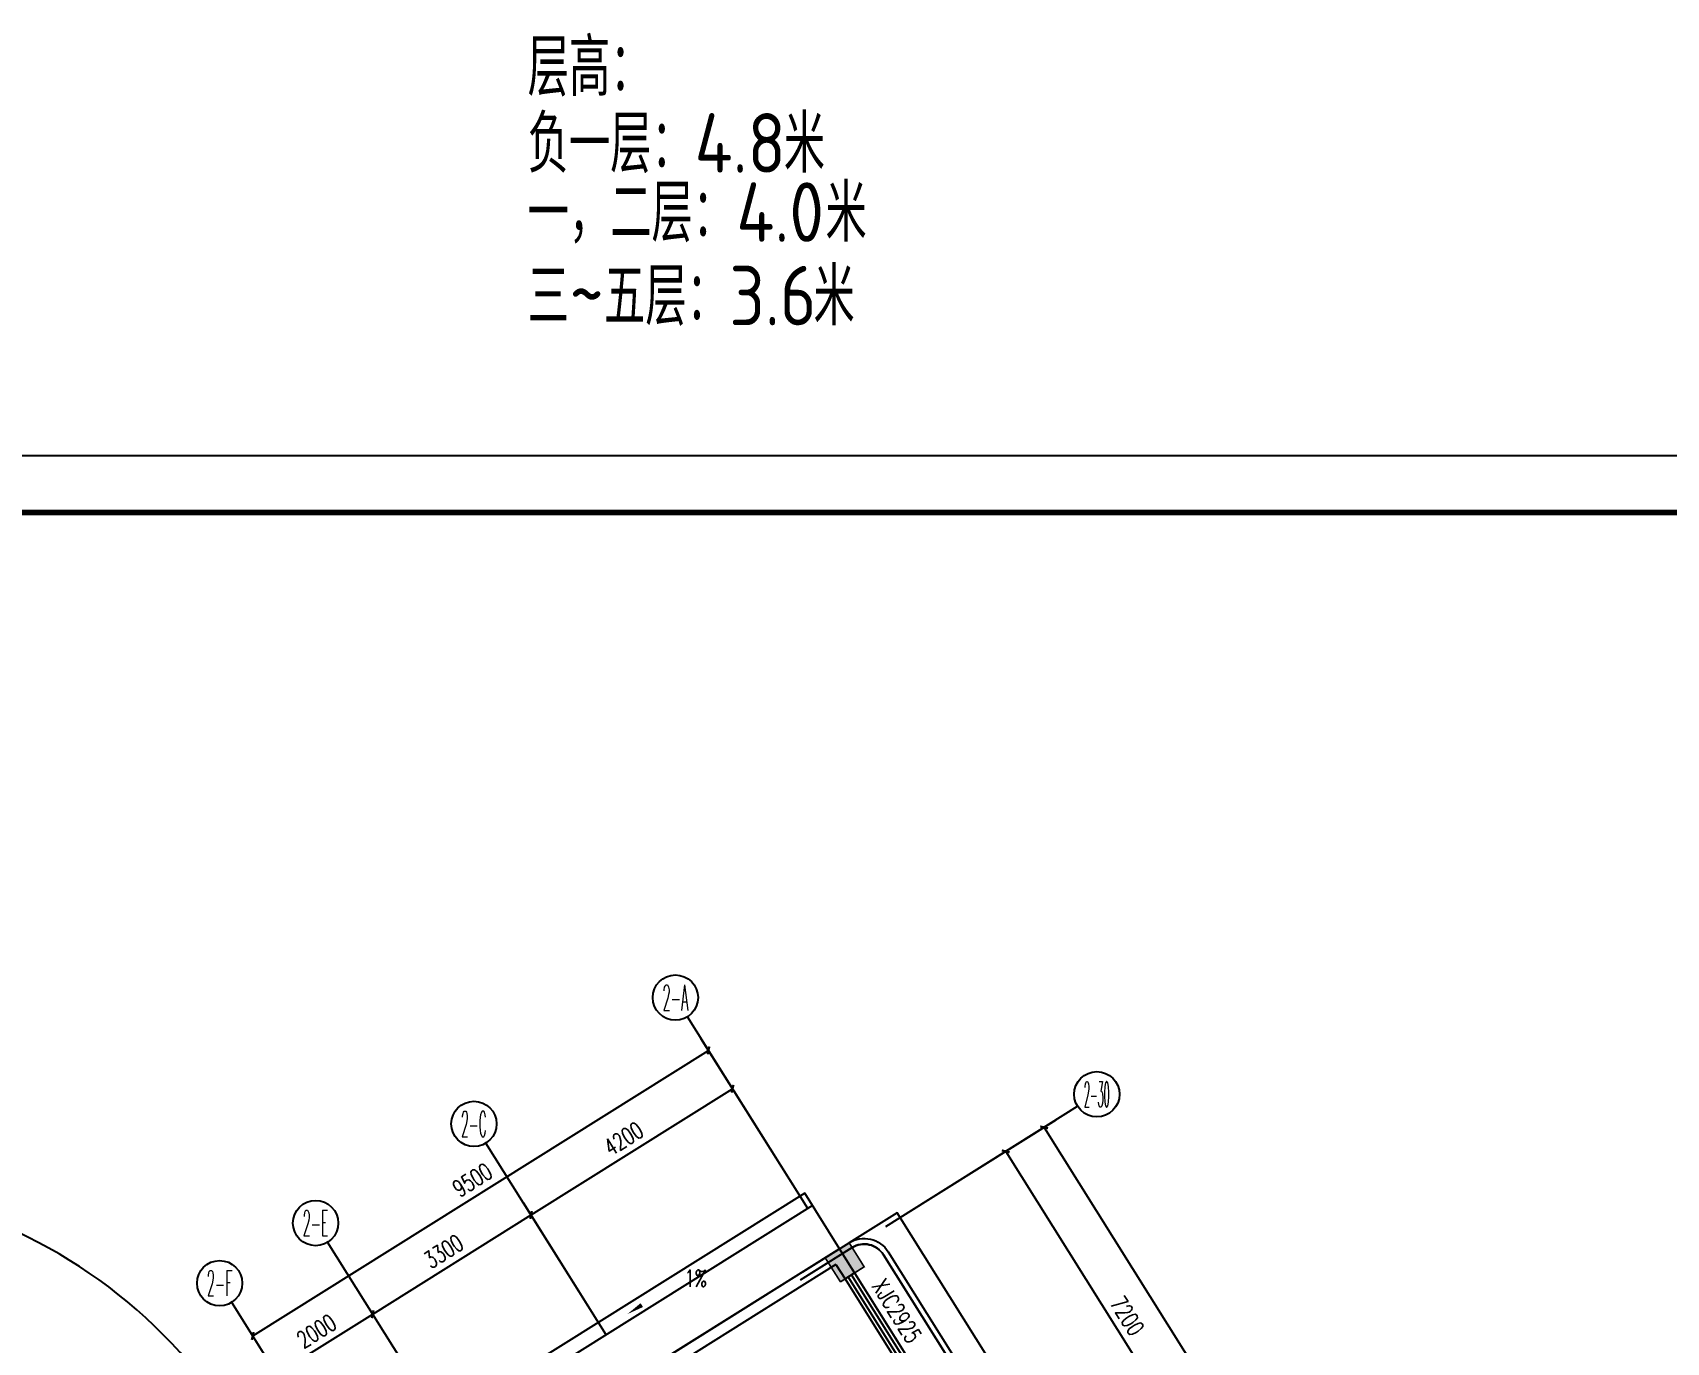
# Model space of a CAD drawing. Extents: x -9422388 to 15610651, y -1992469 to 953794.
# Drawn here: x -2934157 to -2905303, y -181033 to -157893 of the extents above; entities that cross this region are included whole.
import ezdxf
from ezdxf.enums import TextEntityAlignment as Align

# ---------------------------------------------------------------- set-up
doc = ezdxf.new("R2010")
doc.units = 0
doc.header["$LTSCALE"] = 1000
doc.linetypes.add('DASH', pattern=[0.35, 0.25, -0.1])
for name, color, linetype in [('A-ANNO-IDEN', 3, 'Continuous'), ('AXIS_TEXT', 7, 'Continuous'), ('C-KZ', 2, 'Continuous'), ('C-Z-HATCH', 253, 'Continuous'), ('PUB_TITLE', 4, 'Continuous'), ('WINDOW_TEXT', 7, 'Continuous'), ('道路', 4, 'Continuous')]:
    doc.layers.add(name, color=color, linetype=linetype)
doc.styles.add('_TCH_AXIS', font='COMPLEX', dxfattribs={"bigfont": 'GBCBIG'})
doc.styles.add('_TCH_DIM', font='SIMPLEX', dxfattribs={"bigfont": 'GBCBIG'})
doc.styles.add('_TCH_DIM_T3', font='SIMPLEX', dxfattribs={"width": 0.705882, "bigfont": 'GBCBIG'})
doc.styles.add('_TCH_WINDOW', font='SIMPLEX', dxfattribs={"height": 3.5, "bigfont": 'GBCBIG'})
doc.styles.add('COMPLEX', font='COMPLEX')
doc.styles.get("Standard").update_dxf_attribs({"font": 'gbenor.shx', "bigfont": 'gbcbig.shx'})
doc.dimstyles.new('_TCH_ARCH&&100', dxfattribs={"dimtxt": 297.5, "dimasz": 100, "dimexe": 250, "dimexo": 300, "dimgap": 126.25, "dimtad": 1, "dimdec": 0, "dimzin": 0, "dimdsep": 46, "dimtxsty": '_TCH_DIM_T3', "dimblk": 'ARCHTICK', "dimcen": 0.09, "dimclrt": 7, "dimazin": 2, "dimtfac": 1, "dimtdec": 0, "dimtix": 1, "dimtmove": 2, "dimatfit": 3, "dimfxl": 0, "dimtolj": 1, "dimtzin": 0, "dimarcsym": 0})

# ---------------------------------------------------------------- blocks, each defined once
blk = doc.blocks.new('A$C75680FEE')
at = {"layer": '道路', "color": 0, "linetype": 'Continuous'}
blk.add_arc((111.345, 28.752), 9, 38.74, 125.533, dxfattribs=at)
at = {"layer": '道路', "color": 0, "linetype": 'DASH', "ltscale": 5}
blk.add_arc((111.345, 28.752), 7, 38.74, 125.533, dxfattribs=at)
blk = doc.blocks.new('宿舍楼柱网1')
at = {"layer": 'C-Z-HATCH'}
h = blk.add_hatch(color=0, dxfattribs=at)
h.dxf.hatch_style = 1
h.paths.add_polyline_path([(645860, 167538), (646284, 167803), (646019, 168227), (645595, 167962)])
at = {"layer": 'C-KZ', "color": 0, "const_width": 30}
blk.add_lwpolyline([(645860, 167538), (646281, 167806), (646016, 168231), (645592, 167966), (645863, 167540)], dxfattribs=at)
blk = doc.blocks.new('$TCHSYS$WIN2D')
at = {"color": 0}
for p, q in [((-0.5, 0.5), (0.5, 0.5)), ((-0.5, 0.5), (-0.5, -0.5)), ((0.5, 0.5), (0.5, -0.5)), ((0.5, 0.1667), (-0.5, 0.1667)), ((0.5, -0.1667), (-0.5, -0.1667)), ((-0.5, -0.5), (0.5, -0.5))]:
    blk.add_line(p, q, dxfattribs=at)
blk = doc.blocks.new('_ArchTick')
at = {"color": 0, "linetype": 'ByBlock', "const_width": 0.4}
blk.add_lwpolyline([(-0.5, -0.5), (0.5, 0.5)], dxfattribs=at)
blk = doc.blocks.new('*D2811')
at = {"color": 0, "lineweight": -2, "transparency": 16777216}
for p, q in [((1426317, -166831), (1424591, -164077)), ((1416674, -169334), (1424723, -164289)), ((1418267, -171876), (1416541, -169122))]:
    blk.add_line(p, q, dxfattribs=at)
at = {"layer": 'Defpoints', "color": 0, "transparency": 16777216}
for p in [(1424723, -164289), (1426476, -167085), (1418426, -172130)]:
    blk.add_point(p, dxfattribs=at)
at = {"color": 0, "lineweight": -2, "transparency": 16777216, "xscale": 100, "yscale": 100, "zscale": 100}
for p, rotation in [((1424723, -164289), 32.07829767622253), ((1416674, -169334), 212.0782976762225)]:
    blk.add_blockref('_ArchTick', p, dxfattribs=dict(at, rotation=rotation))
at = {"color": 7, "transparency": 16777216, "insert": (1420553, -166578), "char_height": 297.5, "attachment_point": 5, "rotation": 32.0783, "style": '_TCH_DIM_T3'}
blk.add_mtext('\\A1;9500', dxfattribs=at)
blk = doc.blocks.new('*D2812')
at = {"color": 0, "lineweight": -2, "transparency": 16777216}
for p, q in [((1419962, -170814), (1418661, -168738)), ((1417099, -170012), (1418793, -168950)), ((1418267, -171876), (1416966, -169800))]:
    blk.add_line(p, q, dxfattribs=at)
at = {"layer": 'Defpoints', "color": 0, "transparency": 16777216}
for p in [(1418793, -168950), (1420121, -171068), (1418426, -172130)]:
    blk.add_point(p, dxfattribs=at)
at = {"color": 0, "lineweight": -2, "transparency": 16777216, "xscale": 100, "yscale": 100, "zscale": 100}
for p, rotation in [((1418793, -168950), 32.07829767622228), ((1417099, -170012), 212.0782976762223)]:
    blk.add_blockref('_ArchTick', p, dxfattribs=dict(at, rotation=rotation))
at = {"color": 7, "transparency": 16777216, "insert": (1417800, -169248), "char_height": 297.5, "attachment_point": 5, "rotation": 32.0783, "style": '_TCH_DIM_T3'}
blk.add_mtext('\\A1;2000', dxfattribs=at)
blk = doc.blocks.new('*D2813')
at = {"color": 0, "lineweight": -2, "transparency": 16777216}
for p, q in [((1422758, -169061), (1421457, -166985)), ((1418793, -168950), (1421590, -167197)), ((1419962, -170814), (1418661, -168738))]:
    blk.add_line(p, q, dxfattribs=at)
at = {"layer": 'Defpoints', "color": 0, "transparency": 16777216}
for p in [(1421590, -167197), (1422917, -169315), (1420121, -171068)]:
    blk.add_point(p, dxfattribs=at)
at = {"color": 0, "lineweight": -2, "transparency": 16777216, "xscale": 100, "yscale": 100, "zscale": 100}
for p, rotation in [((1421590, -167197), 32.07829767622404), ((1418793, -168950), 212.078297676224)]:
    blk.add_blockref('_ArchTick', p, dxfattribs=dict(at, rotation=rotation))
at = {"color": 7, "transparency": 16777216, "insert": (1420045, -167840), "char_height": 297.5, "attachment_point": 5, "rotation": 32.0783, "style": '_TCH_DIM_T3'}
blk.add_mtext('\\A1;3300', dxfattribs=at)
blk = doc.blocks.new('*D2814')
at = {"color": 0, "lineweight": -2, "transparency": 16777216}
for p, q in [((1421590, -167197), (1425148, -164967)), ((1426317, -166831), (1425016, -164755)), ((1422758, -169061), (1421457, -166985))]:
    blk.add_line(p, q, dxfattribs=at)
at = {"layer": 'Defpoints', "color": 0, "transparency": 16777216}
for p in [(1425148, -164967), (1426476, -167085), (1422917, -169315)]:
    blk.add_point(p, dxfattribs=at)
at = {"color": 0, "lineweight": -2, "transparency": 16777216, "xscale": 100, "yscale": 100, "zscale": 100}
for p, rotation in [((1425148, -164967), 32.07829767622178), ((1421590, -167197), 212.0782976762218)]:
    blk.add_blockref('_ArchTick', p, dxfattribs=dict(at, rotation=rotation))
at = {"color": 7, "transparency": 16777216, "insert": (1423223, -165849), "char_height": 297.5, "attachment_point": 5, "rotation": 32.0783, "style": '_TCH_DIM_T3'}
blk.add_mtext('\\A1;4200', dxfattribs=at)
blk = doc.blocks.new('*D2824')
at = {"color": 0, "lineweight": -2, "transparency": 16777216}
for p, q in [((1428109, -167242), (1430862, -165516)), ((1430651, -165649), (1444512, -187764)), ((1441970, -189357), (1444724, -187631))]:
    blk.add_line(p, q, dxfattribs=at)
at = {"layer": 'Defpoints', "color": 0, "transparency": 16777216}
for p in [(1427854, -167401), (1444512, -187764), (1441716, -189516)]:
    blk.add_point(p, dxfattribs=at)
at = {"color": 0, "lineweight": -2, "transparency": 16777216, "xscale": 100, "yscale": 100, "zscale": 100}
for p, rotation in [((1430651, -165649), 122.0782976762225), ((1444512, -187764), 302.0782976762225)]:
    blk.add_blockref('_ArchTick', p, dxfattribs=dict(at, rotation=rotation))
at = {"color": 7, "transparency": 16777216, "insert": (1437814, -176560), "char_height": 297.5, "attachment_point": 5, "rotation": 302.0783, "style": '_TCH_DIM_T3'}
blk.add_mtext('\\A1;26100', dxfattribs=at)
blk = doc.blocks.new('*D2830')
at = {"color": 0, "lineweight": -2, "transparency": 16777216}
for p, q in [((1428109, -167242), (1430185, -165941)), ((1429973, -166073), (1433796, -172174)), ((1431932, -173343), (1434008, -172041))]:
    blk.add_line(p, q, dxfattribs=at)
at = {"layer": 'Defpoints', "color": 0, "transparency": 16777216}
for p in [(1427854, -167401), (1433796, -172174), (1431678, -173502)]:
    blk.add_point(p, dxfattribs=at)
at = {"color": 0, "lineweight": -2, "transparency": 16777216, "xscale": 100, "yscale": 100, "zscale": 100}
for p, rotation in [((1429973, -166073), 122.0782976762224), ((1433796, -172174), 302.0782976762225)]:
    blk.add_blockref('_ArchTick', p, dxfattribs=dict(at, rotation=rotation))
at = {"color": 7, "transparency": 16777216, "insert": (1432118, -168978), "char_height": 297.5, "attachment_point": 5, "rotation": 302.0783, "style": '_TCH_DIM_T3'}
blk.add_mtext('\\A1;7200', dxfattribs=at)
blk = doc.blocks.new('_AXISO')
at = {"color": 0}
blk.add_circle((0, 0), 0.5, dxfattribs=at)
at = {"layer": 'AXIS_TEXT', "color": 0, "style": 'COMPLEX', "width": 1.041667}
blk.add_attdef('A', text='', height=0.56, dxfattribs=at).set_placement((-0.25, -0.28), (0.25, -0.28), align=Align.FIT)
blk = doc.blocks.new('76867')
at = {"color": 8}
for p, q in [((1426476, -167084.9), (1424351.7, -163695.6)), ((1427854.4, -167401.1), (1431243.7, -165276.8)), ((1422917.3, -169315.4), (1420792.9, -165926.1)), ((1420121.1, -171067.9), (1417996.8, -167678.7)), ((1427038.7, -167794.3), (1421107.4, -171511.9)), ((1427304.2, -168218), (1427038.7, -167794.3)), ((1426975.5, -168070), (1421298.4, -171628.2)), ((1426975.5, -168070), (1427134.8, -168324.2)), ((1427134.8, -168324.2), (1427304.2, -168218)), ((1418426.4, -172130.1), (1416302.1, -168740.8))]:
    blk.add_line(p, q, dxfattribs=at)
for points in [[(1426422.8, -166811.6), (1417353.7, -172495.3)], [(1426560.9, -167032), (1417492.3, -172715.3)], [(1427038.8, -167794.6), (1426422.8, -166811.6)]]:
    blk.add_lwpolyline(points, dxfattribs=at)
for points, format in [([(1362129.8, -198492.6), (1362129.8, -199692.6), (1437016.2, -199692.6), (1442376.7, -190006.3), (1428055.4, -167156.9), (1427208.2, -167688.1, -0.4142136), (1427897.4, -167846.3), (1441326.9, -189272.8, -0.2728148), (1441368.4, -190795.7), (1437149.6, -198418.9, -0.2728148), (1435837.2, -199192.6), (1362829.8, -199192.6, -0.4142136), (1362129.8, -198492.6)], "xyb"), ([(1426392.5, -168199.4), (1427208.2, -167688.1, -0.4142136), (1427897.4, -167846.3), (1441326.9, -189272.8, -0.2728148), (1441368.4, -190795.7), (1437149.6, -198418.9, -0.2728148), (1435837.2, -199192.6), (1412849.8, -199192.6)], "xyb"), ([(1426445.6, -168284.1), (1427261.3, -167772.9, -0.4142136), (1427812.6, -167899.4), (1441242.2, -189325.9, -0.2728148), (1441280.9, -190747.3), (1437062.1, -198370.5, -0.2728148), (1435837.2, -199092.6), (1412849.8, -199092.6)], "xyb"), ([(1412849.8, -199092.6), (1435837.2, -199092.6, 0.2728148), (1437062.1, -198370.5), (1441280.9, -190747.3, 0.2728148), (1441242.2, -189325.9), (1427812.6, -167899.4, 0.4142136), (1427261.3, -167772.9), (1426341, -168349.7)], "xyb"), ([(1424211.6, -168371.8, 0, 0, 0), (1423291.4, -168948.5, 0, 80, 0), (1423545.6, -168789.2, 0, 0, 0)], "xyseb")]:
    blk.add_lwpolyline(points, format=format, dxfattribs=at)
blk.add_lwpolyline([(1369329.8, -198492.6), (1436308.8, -198492.6), (1440984.3, -190044.2), (1427038.8, -167794.6), (1420599.1, -171830.5), (1430951.3, -188347.3), (1429542.7, -190892.6), (1376629.8, -190892.6), (1376629.8, -188792.6), (1369329.8, -188792.6)], close=True, dxfattribs=at)
at = {"color": 8, "xscale": 1000, "yscale": 1000, "zscale": 1000, "rotation": 353.4824571599657}
blk.add_blockref('A$C75680FEE', (1294816.3, -191580), dxfattribs=at)
at = {"color": 8}
ref = blk.add_blockref('_AXISO', (1424139.3, -163356.6), dxfattribs=dict(at, xscale=800, yscale=800, zscale=800))
ref.add_attrib('A', '2-A', dxfattribs={"layer": 'AXIS_TEXT', "color": 8, "height": 452.55, "style": '_TCH_AXIS', "width": 0.328125}).set_placement((1423913, -163582.9), (1424365.5, -163582.9), align=Align.FIT)
ref = blk.add_blockref('_AXISO', (1431582.6, -165064.4), dxfattribs=dict(at, xscale=800, yscale=800, zscale=800))
ref.add_attrib('A', '2-30', dxfattribs={"layer": 'AXIS_TEXT', "color": 8, "height": 452.55, "style": '_TCH_AXIS', "width": 0.265823}).set_placement((1431356.4, -165290.6), (1431808.9, -165290.6), align=Align.FIT)
ref = blk.add_blockref('_AXISO', (1420580.5, -165587.2), dxfattribs=dict(at, xscale=800, yscale=800, zscale=800))
ref.add_attrib('A', '2-C', dxfattribs={"layer": 'AXIS_TEXT', "color": 8, "height": 452.55, "style": '_TCH_AXIS', "width": 0.344262}).set_placement((1420354.2, -165813.4), (1420806.8, -165813.4), align=Align.FIT)
ref = blk.add_blockref('_AXISO', (1417784.3, -167339.7), dxfattribs=dict(at, xscale=800, yscale=800, zscale=800))
ref.add_attrib('A', '2-E', dxfattribs={"layer": 'AXIS_TEXT', "color": 8, "height": 452.55, "style": '_TCH_AXIS', "width": 0.33871}).set_placement((1417558.1, -167566), (1418010.6, -167566), align=Align.FIT)
blk.add_blockref('宿舍楼柱网1', (781191.9, -335918.9), dxfattribs=at)
ref = blk.add_blockref('_AXISO', (1416089.7, -168401.9), dxfattribs=dict(at, xscale=800, yscale=800, zscale=800))
ref.add_attrib('A', '2-F', dxfattribs={"layer": 'AXIS_TEXT', "color": 8, "height": 452.55, "style": '_TCH_AXIS', "width": 0.33871}).set_placement((1415863.4, -168628.2), (1416316, -168628.2), align=Align.FIT)
ref = blk.add_blockref('$TCHSYS$WIN2D', (1428002.9, -169520.9), dxfattribs=dict(at, xscale=2950, yscale=-200, zscale=200, rotation=302.0782976762252))
ref.add_attrib('A', 'XJC2925', (1427595.7, -168448.9), dxfattribs={"layer": 'WINDOW_TEXT', "color": 8, "height": 297.5, "rotation": 302.0783, "style": '_TCH_WINDOW', "width": 0.705882})
at = {"color": 7, "style": '_TCH_DIM', "width": 0.705882}
blk.add_text('1%', height=297.5, dxfattribs=at).set_placement((1424300.6, -168464.8))
at = {"color": 8}
for p1, p2, distance, picture, middle in [((1418426.4, -172130.1), (1426476, -167084.9), 3300, '*D2811', (1420552.6, -166578.3)), ((1422917.3, -169315.4), (1426476, -167084.9), 2500, '*D2814', (1423222.9, -165848.8)), ((1427854.4, -167401.1), (1441715.5, -189516.2), 3300, '*D2824', (1437814.2, -176560.1)), ((1427854.4, -167401.1), (1431678.2, -173501.8), 2500, '*D2830', (1432117.6, -168977.7)), ((1420121.1, -171067.9), (1422917.3, -169315.4), 2500, '*D2813', (1420045.4, -167840.3)), ((1418426.4, -172130.1), (1420121.1, -171067.9), 2500, '*D2812', (1417800, -169247.7))]:
    dim = blk.add_aligned_dim(p1=p1, p2=p2, distance=distance, dimstyle='_TCH_ARCH&&100', dxfattribs=at)
    dim.commit()
    dim.dimension.update_dxf_attribs({"geometry": picture, "text_midpoint": middle})

msp = doc.modelspace()

# ---------------------------------------------------------------- linework, layer by layer
at = {"layer": 'PUB_TITLE'}
msp.add_lwpolyline([(-2997074.25692, -224769.87898), (-2891974.25692, -224769.87898), (-2891974.25692, -165369.87898), (-2997074.25692, -165369.87898)], close=True, dxfattribs=at)
at = {"layer": 'PUB_TITLE', "const_width": 100}
msp.add_lwpolyline([(-2994574.25692, -223769.87898), (-2892974.25692, -223769.87898), (-2892974.25692, -166369.87898), (-2994574.25692, -166369.87898)], close=True, dxfattribs=at)

# ---------------------------------------------------------------- block references
at = {"color": 8}
msp.add_blockref('76867', (-4346943.90775, -11585.92463), dxfattribs=at)

# ---------------------------------------------------------------- texts
at = {"layer": 'A-ANNO-IDEN', "color": 8}
for s, height, p in [('层高：', 1012.765957, (-2925414.69612, -159014.52661)), ('负一层：', 1012.765957, (-2925414.69612, -160366.5409)), ('米', 1012.76596, (-2920890.75995, -160366.5409)), ('4.8', 1050, (-2922465.75995, -160366.5409)), ('一，二层：', 1012.765957, (-2925414.69612, -161588.03447)), ('4.0', 1050, (-2921728.52591, -161588.03447)), ('米', 1012.76596, (-2920153.52591, -161588.03447)), ('三', 1012.76596, (-2925414.69612, -163063.49296)), ('五层：', 1012.765957, (-2924064.96208, -163063.49296)), ('3.6', 1050, (-2921853.25995, -163063.49296)), ('米', 1012.76596, (-2920365.75995, -163063.49296)), ('~', 1050, (-2924677.46208, -163063.49296))]:
    msp.add_text(s, height=height, dxfattribs=at).set_placement(p)

doc.saveas('drawing.dxf')
